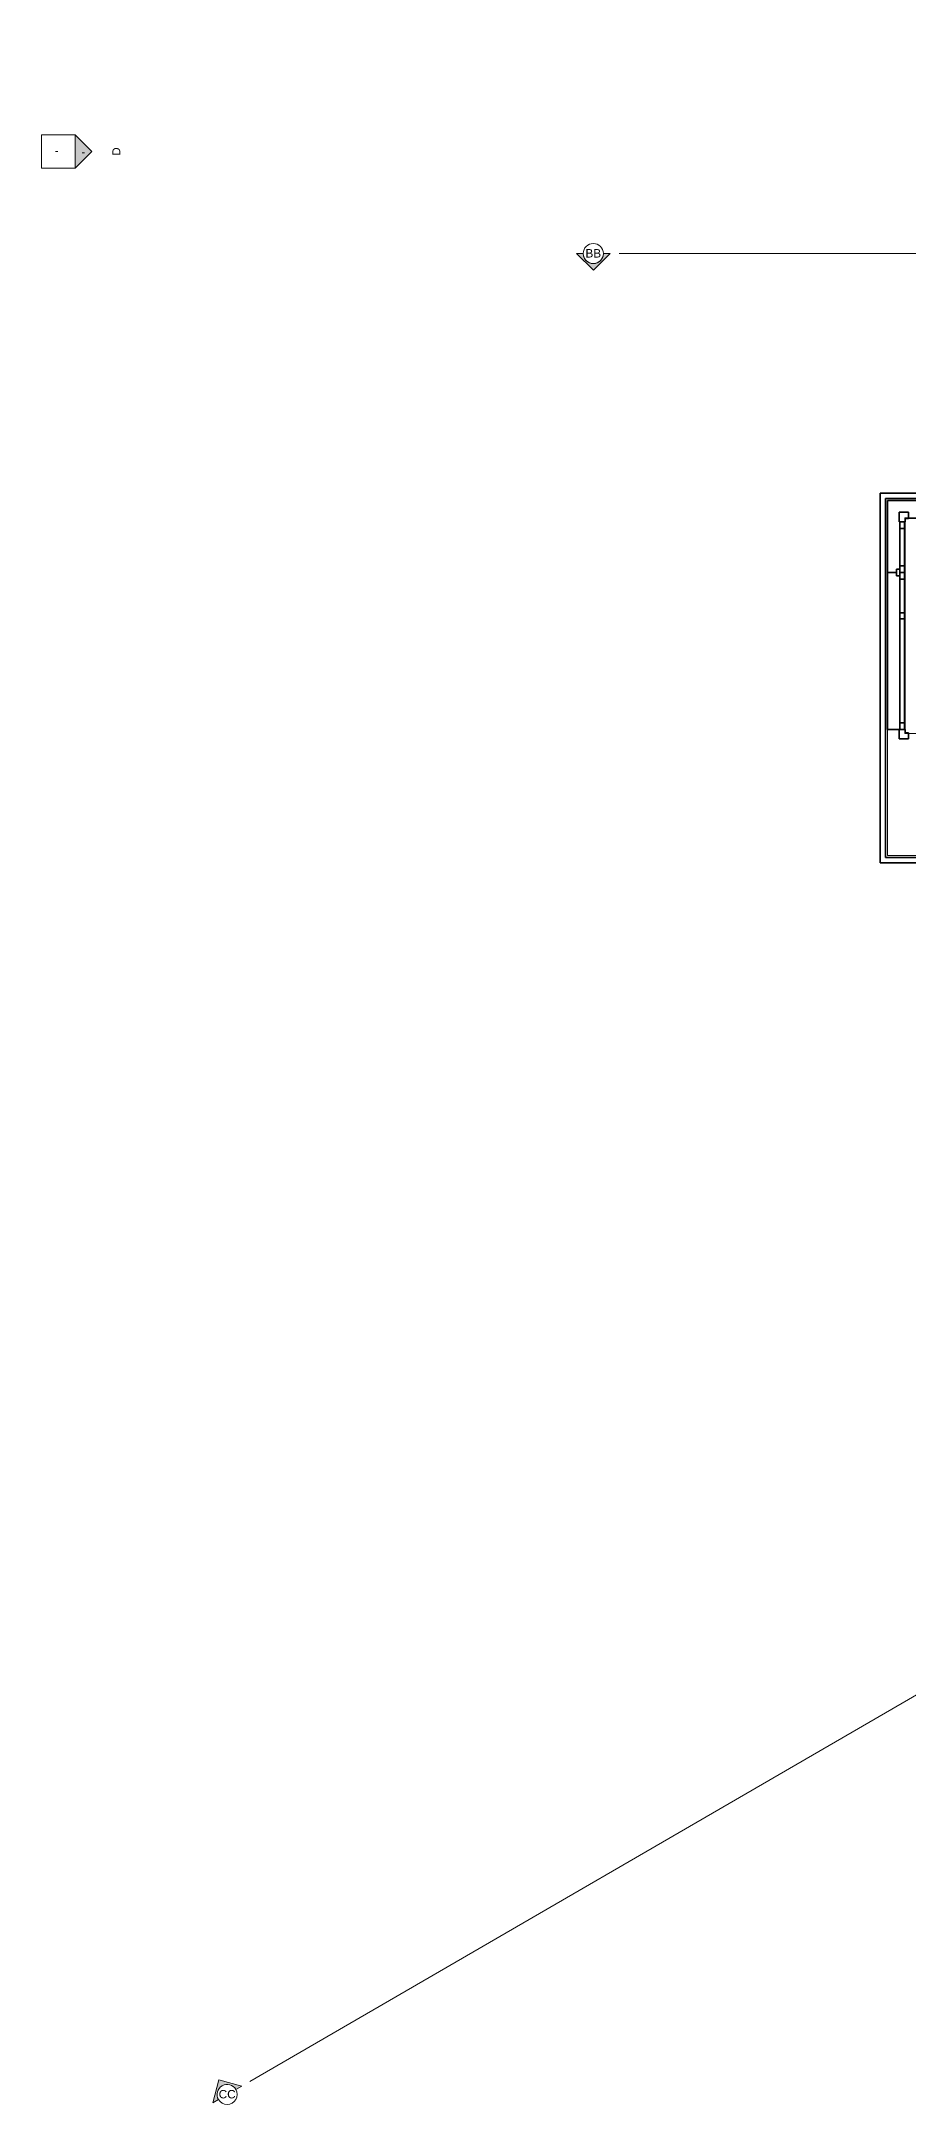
# Model space of a CAD drawing. Header units: centimetres. Extents: x -63 to 12757, y -227 to 7527.
# Drawn here: x -63 to 1227, y 229 to 3309 of the extents above; entities that cross this region are included whole.
import ezdxf

# ---------------------------------------------------------------- set-up
doc = ezdxf.new("R2010")
doc.units = ezdxf.units.CM
for name, color, linetype, lineweight in [('A----___J_MARKEN', 252, 'Continuous', 15), ('A_E--___E_WAENDE', 7, 'Continuous', 35), ('A_E0-___E_DECKEN', 7, 'Continuous', 9), ('A_Z20___E_RAUM', 255, 'Continuous', 9)]:
    doc.layers.add(name, color=color, linetype=linetype, lineweight=lineweight)
doc.styles.add('Arial', font='arial.ttf', dxfattribs={"height": 11.90625})
doc.styles.add('Arial_4', font='arial.ttf', dxfattribs={"height": 12.5})

# ---------------------------------------------------------------- blocks, each defined once
blk = doc.blocks.new('_Flügel 1-flg - Unterlicht - Rahmen 10cm - Höhe U 151cm-1398145-033O')
at = {"layer": 'A_E--___E_WAENDE'}
for p, q in [((-27.7, 3.5), (-37.7, 3.5)), ((-37.7, 3.5), (-37.7, -3.5)), ((-27.7, -3.5), (-27.7, 3.5)), ((-27.7, 3.5), (-27.7, -3.5)), ((-27.7, 3.5), (27.7, 3.5)), ((37.7, 3.5), (27.7, 3.5)), ((27.7, 3.5), (27.7, -3.5)), ((27.7, 3.5), (27.7, -3.5)), ((37.7, -3.5), (37.7, 3.5)), ((-37.7, -3.5), (-27.7, -3.5)), ((27.7, -3.5), (-27.7, -3.5)), ((27.7, -3.5), (37.7, -3.5))]:
    blk.add_line(p, q, dxfattribs=at)
blk = doc.blocks.new('_Flügel 2-flg - Unterlicht - Rahmen 10cm - Unterlicht 151cm-1398147-033O')
at = {"layer": 'A_E--___E_WAENDE'}
for p, q in [((-106.8, 3.5), (-116.8, 3.5)), ((-116.8, 3.5), (-116.8, -3.5)), ((-106.8, -3.5), (-106.8, 3.5)), ((-106.8, 3.5), (-106.8, -3.5)), ((-106.8, 3.5), (-56.8, 3.5)), ((-47.8, 3.5), (-56.8, 3.5)), ((-56.8, 3.5), (-56.8, -3.5)), ((-56.8, -3.5), (-56.8, 3.5)), ((-47.8, -3.5), (-47.8, 3.5)), ((-47.8, 3.5), (-47.8, -3.5)), ((-47.8, 3.5), (106.8, 3.5)), ((116.8, 3.5), (106.8, 3.5)), ((106.8, 3.5), (106.8, -3.5)), ((106.8, 3.5), (106.8, -3.5)), ((116.8, -3.5), (116.8, 3.5)), ((-116.8, -3.5), (-106.8, -3.5)), ((-56.8, -3.5), (-106.8, -3.5)), ((-56.8, -3.5), (-47.8, -3.5)), ((106.8, -3.5), (-47.8, -3.5)), ((106.8, -3.5), (116.8, -3.5))]:
    blk.add_line(p, q, dxfattribs=at)
blk = doc.blocks.new('Rechteckiger Pfosten - Deckpfosten 5 x 10-1386239-033O')
at = {"layer": 'A_E--___E_WAENDE'}
for p, q in [((-5, 8.5), (5, 8.5)), ((-5, 3.5), (-5, 8.5)), ((5, 3.5), (-5, 3.5)), ((5, 8.5), (5, 3.5))]:
    blk.add_line(p, q, dxfattribs=at)
blk = doc.blocks.new('Linker Eckpfosten - L 12 x 12-1387820-033O')
at = {"layer": 'A_E--___E_WAENDE'}
for p, q in [((-9.5, -4.5), (-9.5, 4.5)), ((-9.5, 4.5), (4.5, 4.5)), ((4.5, 4.5), (4.5, -9.5)), ((-4.5, -4.5), (-9.5, -4.5)), ((-4.5, -9.5), (-4.5, -4.5)), ((4.5, -9.5), (-4.5, -9.5))]:
    blk.add_line(p, q, dxfattribs=at)
blk = doc.blocks.new('Linker Eckpfosten - L 12 x 12-1398151-033O')
at = {"layer": 'A_E--___E_WAENDE'}
for p, q in [((-9.5, -4.5), (-9.5, 4.5)), ((-9.5, 4.5), (4.5, 4.5)), ((4.5, 4.5), (4.5, -9.5)), ((-4.5, -4.5), (-9.5, -4.5)), ((-4.5, -9.5), (-4.5, -4.5)), ((4.5, -9.5), (-4.5, -9.5))]:
    blk.add_line(p, q, dxfattribs=at)
blk = doc.blocks.new('Ansicht - Ansichtensymbol _1_-2097923-033O')
at = {"layer": 'A----___J_MARKEN'}
for p, q in [((-0.5, -0.5), (-0.5, 0.5)), ((-0.5, 0.5), (0.5, 0.5)), ((0.5, 0.5), (0.5, -0.5)), ((0.5, -0.5), (-0.5, -0.5))]:
    blk.add_line(p, q, dxfattribs=at)
blk = doc.blocks.new('Ansicht - Ansichtensymbol _1_-2097925-033O')
at = {"layer": 'A----___J_MARKEN'}
blk.add_hatch(color=256, dxfattribs=at).paths.add_polyline_path([(0.5, 0), (-0.5, 0), (0, 0.5)], flags=0)
for p, q in [((0, 0.5), (-0.5, 0)), ((0.5, 0), (0, 0.5)), ((-0.5, 0), (0.5, 0))]:
    blk.add_line(p, q, dxfattribs=at)
blk = doc.blocks.new('Schnitt - Name-2324-033O')
at = {"layer": 'A----___J_MARKEN'}
h = blk.add_hatch(color=256, dxfattribs=at)
edge = h.paths.add_edge_path(flags=0)
edge.add_line((-1.27, 0), (-0.772, 0.498))
edge.add_line((-0.772, 0.498), (-0.275, 0))
edge.add_line((-0.275, 0), (-0.473, 0))
edge.add_arc((-0.773, 0), 0.3, 0, 180)
edge.add_line((-1.073, 0), (-1.27, 0))
for p, q in [((-0.772, 0.498), (-1.27, 0)), ((-1.073, 0), (-1.27, 0)), ((-1.27, 0), (-1.073, 0)), ((-0.275, 0), (-0.772, 0.498)), ((-0.473, 0), (-0.275, 0)), ((-0.473, 0), (-0.275, 0))]:
    blk.add_line(p, q, dxfattribs=at)
for start, end in [(360, 180), (0, 180), (180, 360)]:
    blk.add_arc((-0.773, 0), 0.3, start, end, dxfattribs=at)

msp = doc.modelspace()

# ---------------------------------------------------------------- linework, layer by layer
at = {"layer": 'A----___J_MARKEN'}
for p, q in [((246.8, 273.7), (11178.4, 6609.7)), ((796.8, 2993.2), (12693.4, 2993.2))]:
    msp.add_line(p, q, dxfattribs=at)
at = {"layer": 'A_E--___E_WAENDE'}
for p, q in [((1184.8, 2094.7), (1184.8, 2636.7)), ((1192.8, 2636.7), (1184.8, 2636.7)), ((1192.8, 2636.7), (1658.3, 2636.7)), ((1192.8, 2628.7), (1192.8, 2094.7)), ((1658.3, 2628.7), (1192.8, 2628.7)), ((1195.8, 2518.7), (1195.8, 2625.7)), ((1221.8, 2625.7), (1195.8, 2625.7)), ((1221.8, 2625.7), (1443.3, 2625.7)), ((1221.8, 2594.2), (1221.8, 2518.7)), ((1443.3, 2599.7), (1227.3, 2599.7)), ((1209.3, 2518.7), (1195.8, 2518.7)), ((1195.8, 2285.2), (1195.8, 2518.7)), ((1209.3, 2518.7), (1195.8, 2518.7)), ((1221.8, 2518.7), (1214.3, 2518.7)), ((1221.8, 2518.7), (1214.3, 2518.7)), ((1221.8, 2518.7), (1221.8, 2285.2)), ((1221.8, 2285.2), (1195.8, 2285.2)), ((1184.8, 2094.7), (1184.8, 2086.7)), ((1192.8, 2094.7), (1458.8, 2094.7)), ((1458.8, 2086.7), (1184.8, 2086.7))]:
    msp.add_line(p, q, dxfattribs=at)
at = {"layer": 'A_E0-___E_DECKEN'}
for p, q in [((1671.8, 2625.7), (1195.8, 2625.7)), ((1195.8, 2625.7), (1195.8, 2097.7)), ((1195.8, 2097.7), (1459.8, 2097.7))]:
    msp.add_line(p, q, dxfattribs=at)
at = {"layer": 'A_Z20___E_RAUM', "flags": 128}
msp.add_lwpolyline([(1481.8, 2275.7), (1481.9, 2278.6), (1496.8, 2278.6), (1671.8, 2278.6), (1671.8, 2567.6), (1671.8, 2600.1), (1221.8, 2600.1), (1221.8, 2279.2), (1481.8, 2279.2), (1481.7, 2275.7)], close=True, dxfattribs=at)

# ---------------------------------------------------------------- block references
at = {"layer": 'A----___J_MARKEN', "xscale": 49.99999999999998, "yscale": 49.99999999999998, "zscale": 49.99999999999998}
for name, p, rotation in [('Ansicht - Ansichtensymbol _1_-2097923-033O', (-38.1, 3145), 180), ('Ansicht - Ansichtensymbol _1_-2097925-033O', (-13.1, 3145), 269.9999999999992), ('Schnitt - Name-2324-033O', (246.8, 273.7), 30.09694708727317)]:
    msp.add_blockref(name, p, dxfattribs=dict(at, rotation=rotation))
at = {"layer": 'A----___J_MARKEN', "extrusion": (0, 0, -1), "xscale": 49.99999999999998, "yscale": 49.99999999999998, "zscale": 49.99999999999998, "rotation": 180}
msp.add_blockref('Schnitt - Name-2324-033O', (-796.8, 2993.2), dxfattribs=at)
at = {"layer": 'A_E--___E_WAENDE', "extrusion": (0, 0, -1)}
msp.add_blockref('Linker Eckpfosten - L 12 x 12-1387820-033O', (-1217.8, 2603.7), dxfattribs=at)
at = {"layer": 'A_E--___E_WAENDE', "rotation": 269.9999999999999}
for name, p in [('_Flügel 1-flg - Unterlicht - Rahmen 10cm - Höhe U 151cm-1398145-033O', (1217.8, 2556.4)), ('_Flügel 2-flg - Unterlicht - Rahmen 10cm - Unterlicht 151cm-1398147-033O', (1217.8, 2401.9))]:
    msp.add_blockref(name, p, dxfattribs=at)
at = {"layer": 'A_E--___E_WAENDE', "extrusion": (0, 0, -1), "rotation": 270.0000000000001}
for name, p in [('Rechteckiger Pfosten - Deckpfosten 5 x 10-1386239-033O', (-1217.8, 2518.7)), ('Linker Eckpfosten - L 12 x 12-1398151-033O', (-1217.8, 2275.7))]:
    msp.add_blockref(name, p, dxfattribs=at)

# ---------------------------------------------------------------- texts
at = {"layer": 'A----___J_MARKEN', "attachment_point": 1}
for s, insert, char_height, width, style in [('-', (-43.2, 3152.2), 11.9, 6.814, 'Arial'), ('-', (-3.6, 3150.3), 11.9, 6.814, 'Arial'), ('BB', (746.5, 2999.8), 12.5, 28.059, 'Arial_4'), ('CC', (200.7, 261), 12.5, 30.464, 'Arial_4')]:
    msp.add_mtext(s, dxfattribs=dict(at, insert=insert, char_height=char_height, width=width, style=style))
at = {"layer": 'A----___J_MARKEN', "insert": (42.4, 3139.1), "char_height": 11.9, "width": 14.831, "attachment_point": 1, "rotation": 90, "style": 'Arial'}
msp.add_mtext('D', dxfattribs=at)

doc.saveas('drawing.dxf')
